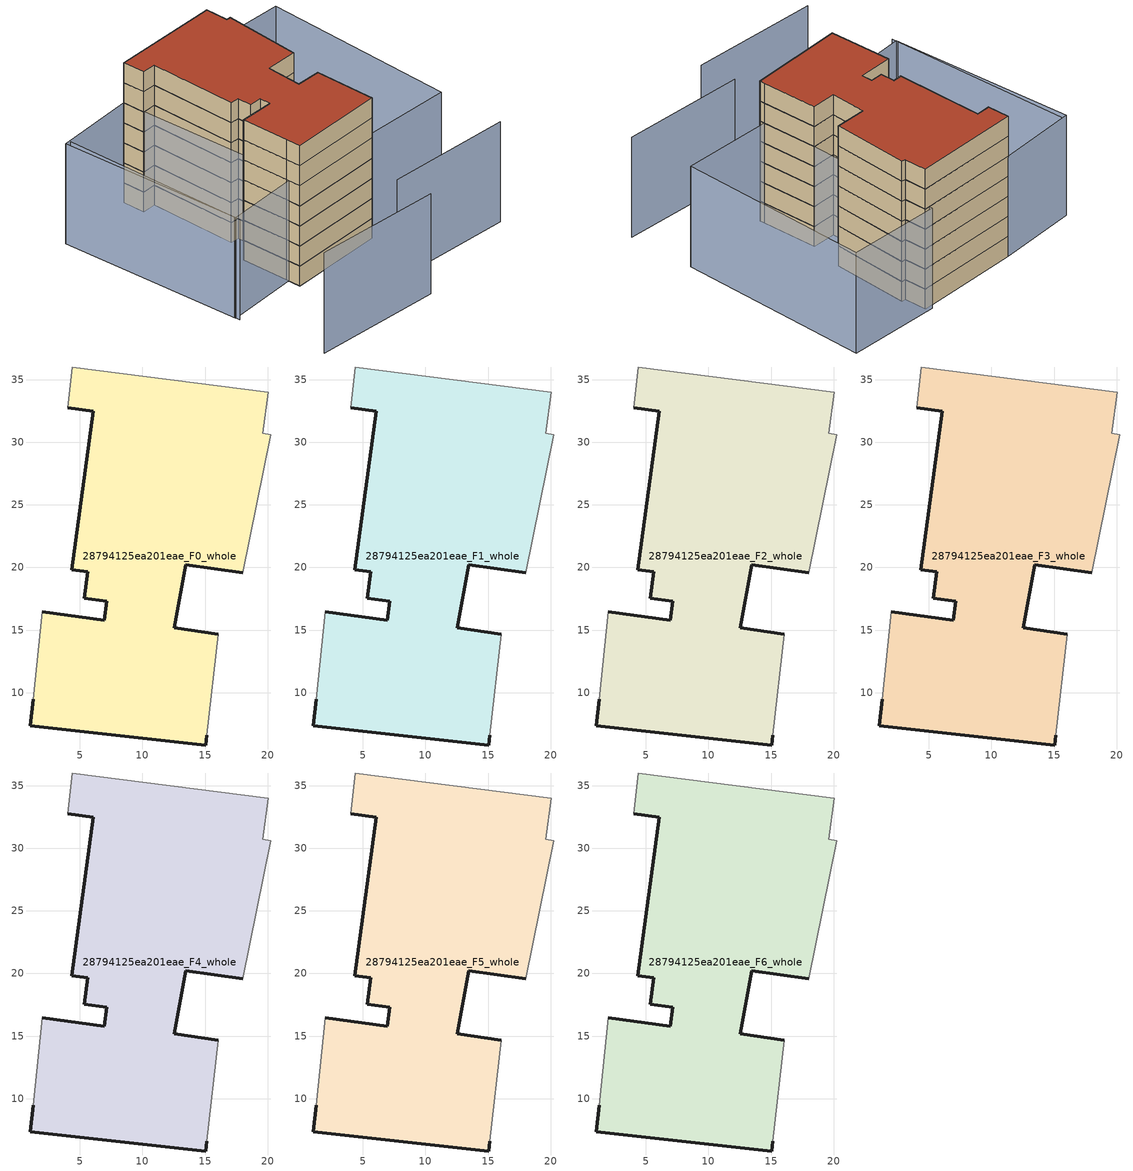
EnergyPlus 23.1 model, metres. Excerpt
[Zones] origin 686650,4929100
28794125ea201eae_F0_whole
 floor ground (EU_floor_Construction): 15.11,6.58 16.06,14.68 12.56,15.19 13.45,20.21 18.01,19.56 20.23,30.62 19.62,30.74 20.06,33.99 4.41,36.01 4.05,32.77 6.06,32.49 4.35,19.82 5.64,19.65 5.34,17.55 7.15,17.31 6.94,15.78 1.99,16.45 1.27,9.47 1.06,7.34 15.04,5.82 z0
 wall outside (EU_wall_Construction): 18.01,19.56 13.45,20.21 12.56,15.19 16.06,14.68 / 15.11,6.58 15.04,5.82 1.06,7.34 1.27,9.47 / 1.99,16.45 6.94,15.78 7.15,17.31 5.34,17.55 5.64,19.65 4.35,19.82 6.06,32.49 4.05,32.77 z0:3
 wall adiabatic (EU_wall_Construction): 16.06,14.68 15.11,6.58 / 1.27,9.47 1.99,16.45 / 4.05,32.77 4.41,36.01 20.06,33.99 19.62,30.74 20.23,30.62 18.01,19.56 z0:3
28794125ea201eae_F1_whole
 floor to 28794125ea201eae_F0_whole (EU_floor_Construction): 15.11,6.58 16.05,14.68 12.55,15.19 13.45,20.21 18,19.56 20.23,30.62 19.62,30.74 20.05,33.99 4.4,36.01 4.04,32.77 6.06,32.49 4.35,19.82 5.63,19.65 5.34,17.55 7.15,17.31 6.94,15.78 1.99,16.45 1.26,9.47 1.05,7.34 15.03,5.82 z3
 wall outside (EU_wall_Construction): 18.01,19.56 13.45,20.21 12.56,15.19 16.06,14.68 / 15.11,6.58 15.04,5.82 1.06,7.34 1.27,9.47 / 1.99,16.45 6.94,15.78 7.15,17.31 5.34,17.55 5.64,19.65 4.35,19.82 6.06,32.49 4.05,32.77 z3:6
 wall adiabatic (EU_wall_Construction): 16.06,14.68 15.11,6.58 / 1.27,9.47 1.99,16.45 / 4.05,32.77 4.41,36.01 20.06,33.99 19.62,30.74 20.23,30.62 18.01,19.56 z3:6
28794125ea201eae_F2_whole
 floor to 28794125ea201eae_F1_whole (EU_floor_Construction): 15.11,6.58 16.05,14.68 12.55,15.19 13.45,20.21 18,19.56 20.23,30.62 19.62,30.74 20.05,33.99 4.4,36.01 4.04,32.77 6.06,32.49 4.35,19.82 5.63,19.65 5.34,17.55 7.15,17.31 6.94,15.78 1.99,16.45 1.26,9.47 1.05,7.34 15.03,5.82 z6
 wall outside (EU_wall_Construction): 18.01,19.56 13.45,20.21 12.56,15.19 16.06,14.68 / 15.11,6.58 15.04,5.82 1.06,7.34 1.27,9.47 / 1.99,16.45 6.94,15.78 7.15,17.31 5.34,17.55 5.64,19.65 4.35,19.82 6.06,32.49 4.05,32.77 z6:9
 wall adiabatic (EU_wall_Construction): 16.06,14.68 15.11,6.58 / 1.27,9.47 1.99,16.45 / 4.05,32.77 4.41,36.01 20.06,33.99 19.62,30.74 20.23,30.62 18.01,19.56 z6:9
28794125ea201eae_F3_whole
 floor to 28794125ea201eae_F2_whole (EU_floor_Construction): 15.11,6.58 16.05,14.68 12.55,15.19 13.45,20.21 18,19.56 20.23,30.62 19.62,30.74 20.05,33.99 4.4,36.01 4.04,32.77 6.06,32.49 4.35,19.82 5.63,19.65 5.34,17.55 7.15,17.31 6.94,15.78 1.99,16.45 1.26,9.47 1.05,7.34 15.03,5.82 z9
 wall outside (EU_wall_Construction): 18.01,19.56 13.45,20.21 12.56,15.19 16.06,14.68 / 15.11,6.58 15.04,5.82 1.06,7.34 1.27,9.47 / 1.99,16.45 6.94,15.78 7.15,17.31 5.34,17.55 5.64,19.65 4.35,19.82 6.06,32.49 4.05,32.77 z9:12
 wall adiabatic (EU_wall_Construction): 16.06,14.68 15.11,6.58 / 1.27,9.47 1.99,16.45 / 4.05,32.77 4.41,36.01 20.06,33.99 19.62,30.74 20.23,30.62 18.01,19.56 z9:12
28794125ea201eae_F4_whole
 floor to 28794125ea201eae_F3_whole (EU_floor_Construction): 15.11,6.58 16.05,14.68 12.55,15.19 13.45,20.21 18,19.56 20.23,30.62 19.62,30.74 20.05,33.99 4.4,36.01 4.04,32.77 6.06,32.49 4.35,19.82 5.63,19.65 5.34,17.55 7.15,17.31 6.94,15.78 1.99,16.45 1.26,9.47 1.05,7.34 15.03,5.82 z12
 wall outside (EU_wall_Construction): 18.01,19.56 13.45,20.21 12.56,15.19 16.06,14.68 / 15.11,6.58 15.04,5.82 1.06,7.34 1.27,9.47 / 1.99,16.45 6.94,15.78 7.15,17.31 5.34,17.55 5.64,19.65 4.35,19.82 6.06,32.49 4.05,32.77 z12:15
 wall adiabatic (EU_wall_Construction): 16.06,14.68 15.11,6.58 / 1.27,9.47 1.99,16.45 / 4.05,32.77 4.41,36.01 20.06,33.99 19.62,30.74 20.23,30.62 18.01,19.56 z12:15
28794125ea201eae_F5_whole
 floor to 28794125ea201eae_F4_whole (EU_floor_Construction): 15.11,6.58 16.05,14.68 12.55,15.19 13.45,20.21 18,19.56 20.23,30.62 19.62,30.74 20.05,33.99 4.4,36.01 4.04,32.77 6.06,32.49 4.35,19.82 5.63,19.65 5.34,17.55 7.15,17.31 6.94,15.78 1.99,16.45 1.26,9.47 1.05,7.34 15.03,5.82 z15
 wall outside (EU_wall_Construction): 18.01,19.56 13.45,20.21 12.56,15.19 16.06,14.68 / 15.11,6.58 15.04,5.82 1.06,7.34 1.27,9.47 / 1.99,16.45 6.94,15.78 7.15,17.31 5.34,17.55 5.64,19.65 4.35,19.82 6.06,32.49 4.05,32.77 z15:18
 wall adiabatic (EU_wall_Construction): 16.06,14.68 15.11,6.58 / 1.27,9.47 1.99,16.45 / 4.05,32.77 4.41,36.01 20.06,33.99 19.62,30.74 20.23,30.62 18.01,19.56 z15:18
28794125ea201eae_F6_whole
 floor to 28794125ea201eae_F5_whole (EU_floor_Construction): 15.11,6.58 16.05,14.68 12.55,15.19 13.45,20.21 18,19.56 20.23,30.62 19.62,30.74 20.05,33.99 4.4,36.01 4.04,32.77 6.06,32.49 4.35,19.82 5.63,19.65 5.34,17.55 7.15,17.31 6.94,15.78 1.99,16.45 1.26,9.47 1.05,7.34 15.03,5.82 z18
 wall outside (EU_wall_Construction): 18.01,19.56 13.45,20.21 12.56,15.19 16.06,14.68 / 15.11,6.58 15.04,5.82 1.06,7.34 1.27,9.47 / 1.99,16.45 6.94,15.78 7.15,17.31 5.34,17.55 5.64,19.65 4.35,19.82 6.06,32.49 4.05,32.77 z18:21
 wall adiabatic (EU_wall_Construction): 16.06,14.68 15.11,6.58 / 1.27,9.47 1.99,16.45 / 4.05,32.77 4.41,36.01 20.06,33.99 19.62,30.74 20.23,30.62 18.01,19.56 z18:21
 roof outside (EU_roof_Construction): 20.06,33.99 19.62,30.74 20.23,30.62 18.01,19.56 13.45,20.21 12.56,15.19 16.06,14.68 15.11,6.58 15.04,5.82 1.06,7.34 1.27,9.47 1.99,16.45 6.94,15.78 7.15,17.31 5.34,17.55 5.64,19.65 4.35,19.82 6.06,32.49 4.05,32.77 4.41,36.01 z21
shading: -9.75,-3.54 8.7,-7.18 / -6.52,36.6 -9.42,9.37 / 8.99,-1.96 26.96,-5.42 / -9.35,9.98 -7.24,36.92 / -7.24,36.92 4.4,36.01 / 4.4,36.01 2.29,9.07 / 2.29,9.07 -9.35,9.98 / 32.99,32.3 28.3,4.37 / 28.3,4.37 14.71,6.65 / 14.71,6.65 19.4,34.58 / 19.4,34.58 32.99,32.3 z0:15
[Building]
EU S2 Campaign: North Axis=0; Terrain=City; Solar Distribution=FullExterior
[Site:Location]
Bologna: Latitude=44.5; Longitude=11.25; Time Zone=1; Elevation=37
[SizingPeriod:WeatherFileDays]
AnnualSizingPeriod: Begin Month=1; Begin Day of Month=1; End Month=12; End Day of Month=31; Day of Week for Start Day=Monday; Use Weather File Daylight Saving Period=No; Use Weather File Rain and Snow Indicators=No
[MATERIAL]
EU_InternalMass_Material: Roughness=MediumRough; Thickness=0.1; Conductivity=1; Density=1800; Specific Heat=900; Thermal Absorptance=0.9; Solar Absorptance=0.7; Visible Absorptance=0.7
[MATERIAL:NOMASS] Roughness=MediumRough; Thermal Absorptance=0.9; Solar Absorptance=0.7; Visible Absorptance=0.7
Name | Thermal Resistance
EU_wall_NoMass | 0.905828
EU_roof_NoMass | 0.37593
EU_floor_NoMass | 0.67114
[CONSTRUCTION]
EU_wall_Construction: EU_wall_NoMass
EU_roof_Construction: EU_roof_NoMass
EU_floor_Construction: EU_floor_NoMass
EU_InternalMass_Construction: EU_InternalMass_Material
[ZONE] Type=1; Multiplier=1; Ceiling Height=autocalculate; Volume=1122.58; Floor Area=autocalculate; Part of Total Floor Area=Yes
28794125ea201eae_F0_whole; 28794125ea201eae_F1_whole; 28794125ea201eae_F2_whole; 28794125ea201eae_F3_whole; 28794125ea201eae_F4_whole; 28794125ea201eae_F5_whole; 28794125ea201eae_F6_whole
[INTERNALMASS] Construction=EU_InternalMass_Construction; Surface Area=374.194
Name | Zone or ZoneList
28794125ea201eae_F0_whole_EU_InternalMass | 28794125ea201eae_F0_whole
28794125ea201eae_F1_whole_EU_InternalMass | 28794125ea201eae_F1_whole
28794125ea201eae_F2_whole_EU_InternalMass | 28794125ea201eae_F2_whole
28794125ea201eae_F3_whole_EU_InternalMass | 28794125ea201eae_F3_whole
28794125ea201eae_F4_whole_EU_InternalMass | 28794125ea201eae_F4_whole
28794125ea201eae_F5_whole_EU_InternalMass | 28794125ea201eae_F5_whole
28794125ea201eae_F6_whole_EU_InternalMass | 28794125ea201eae_F6_whole
[OTHEREQUIPMENT] Fuel Type=Electricity; Design Level Calculation Method=Watts/Area; Power per Zone Floor Area=1; Fraction Latent=0; Fraction Radiant=0; Fraction Lost=0; Carbon Dioxide Generation Rate=0; EndUse Subcategory=EU_Step8_InternalGains
Name | Zone or ZoneList or Space or SpaceList | Schedule
EU_Step8_InternalGain_28794125ea201eae_F0_whole_f000 | 28794125ea201eae_F0_whole | EU_Step8_GainSchedule_28794125ea201eae_F0_whole_f000
EU_Step8_InternalGain_28794125ea201eae_F1_whole_f000 | 28794125ea201eae_F1_whole | EU_Step8_GainSchedule_28794125ea201eae_F1_whole_f000
EU_Step8_InternalGain_28794125ea201eae_F2_whole_f000 | 28794125ea201eae_F2_whole | EU_Step8_GainSchedule_28794125ea201eae_F2_whole_f000
EU_Step8_InternalGain_28794125ea201eae_F3_whole_f000 | 28794125ea201eae_F3_whole | EU_Step8_GainSchedule_28794125ea201eae_F3_whole_f000
EU_Step8_InternalGain_28794125ea201eae_F4_whole_f000 | 28794125ea201eae_F4_whole | EU_Step8_GainSchedule_28794125ea201eae_F4_whole_f000
EU_Step8_InternalGain_28794125ea201eae_F5_whole_f000 | 28794125ea201eae_F5_whole | EU_Step8_GainSchedule_28794125ea201eae_F5_whole_f000
EU_Step8_InternalGain_28794125ea201eae_F6_whole_f000 | 28794125ea201eae_F6_whole | EU_Step8_GainSchedule_28794125ea201eae_F6_whole_f000
[ZONEVENTILATION:DESIGNFLOWRATE] Schedule=EU_AlwaysOn; Design Flow Rate Calculation Method=AirChanges/Hour; Air Changes per Hour=0.73129; Ventilation Type=Natural; Fan Pressure Rise=0; Fan Total Efficiency=1; Constant Term Coefficient=1; Temperature Term Coefficient=0; Velocity Term Coefficient=0; Velocity Squared Term Coefficient=0; Minimum Indoor Temperature=-100; Maximum Indoor Temperature=100; Delta Temperature=-100; Minimum Outdoor Temperature=-100; Maximum Outdoor Temperature=100; Maximum Wind Speed=40
Name | Zone or ZoneList or Space or SpaceList
EU_ConstantAir_28794125ea201eae_F0_whole | 28794125ea201eae_F0_whole
EU_ConstantAir_28794125ea201eae_F1_whole | 28794125ea201eae_F1_whole
EU_ConstantAir_28794125ea201eae_F2_whole | 28794125ea201eae_F2_whole
EU_ConstantAir_28794125ea201eae_F3_whole | 28794125ea201eae_F3_whole
EU_ConstantAir_28794125ea201eae_F4_whole | 28794125ea201eae_F4_whole
EU_ConstantAir_28794125ea201eae_F5_whole | 28794125ea201eae_F5_whole
EU_ConstantAir_28794125ea201eae_F6_whole | 28794125ea201eae_F6_whole
[HVACTEMPLATE:THERMOSTAT] Constant Heating Setpoint=20; Constant Cooling Setpoint=50
EU_HeatOnly_28794125ea201eae_F0_whole; EU_HeatOnly_28794125ea201eae_F1_whole; EU_HeatOnly_28794125ea201eae_F2_whole; EU_HeatOnly_28794125ea201eae_F3_whole; EU_HeatOnly_28794125ea201eae_F4_whole; EU_HeatOnly_28794125ea201eae_F5_whole; EU_HeatOnly_28794125ea201eae_F6_whole
[HVACTEMPLATE:ZONE:IDEALLOADSAIRSYSTEM] System Availability Schedule=EU_AlwaysOn; Maximum Heating Supply Air Temperature=50; Minimum Cooling Supply Air Temperature=13; Maximum Heating Supply Air Humidity Ratio=0.0156; Minimum Cooling Supply Air Humidity Ratio=0.0077; Heating Limit=NoLimit; Cooling Limit=NoLimit; Heating Availability Schedule=EU_AlwaysOn; Cooling Availability Schedule=EU_CoolingOff; Dehumidification Control Type=ConstantSensibleHeatRatio; Cooling Sensible Heat Ratio=0.7; Dehumidification Setpoint=60; Humidification Control Type=None; Humidification Setpoint=30; Outdoor Air Method=None; Outdoor Air Flow Rate per Person=0.00944; Outdoor Air Flow Rate per Zone Floor Area=0; Outdoor Air Flow Rate per Zone=0; Demand Controlled Ventilation Type=None; Outdoor Air Economizer Type=NoEconomizer; Heat Recovery Type=None; Sensible Heat Recovery Effectiveness=0.7; Latent Heat Recovery Effectiveness=0.65
Name | Template Thermostat
28794125ea201eae_F0_whole | EU_HeatOnly_28794125ea201eae_F0_whole
28794125ea201eae_F1_whole | EU_HeatOnly_28794125ea201eae_F1_whole
28794125ea201eae_F2_whole | EU_HeatOnly_28794125ea201eae_F2_whole
28794125ea201eae_F3_whole | EU_HeatOnly_28794125ea201eae_F3_whole
28794125ea201eae_F4_whole | EU_HeatOnly_28794125ea201eae_F4_whole
28794125ea201eae_F5_whole | EU_HeatOnly_28794125ea201eae_F5_whole
28794125ea201eae_F6_whole | EU_HeatOnly_28794125ea201eae_F6_whole
[SIZING:ZONE] Zone Cooling Design Supply Air Temperature Input Method=SupplyAirTemperature; Zone Cooling Design Supply Air Temperature=13; Zone Heating Design Supply Air Temperature Input Method=SupplyAirTemperature; Zone Heating Design Supply Air Temperature=50; Zone Cooling Design Supply Air Humidity Ratio=0.008; Zone Heating Design Supply Air Humidity Ratio=0.008; Cooling Design Air Flow Method=DesignDay; Cooling Design Air Flow Rate=0; Cooling Minimum Air Flow per Zone Floor Area=0.000762; Cooling Minimum Air Flow=0; Cooling Minimum Air Flow Fraction=0.2; Heating Design Air Flow Method=DesignDay; Heating Design Air Flow Rate=0; Heating Maximum Air Flow per Zone Floor Area=0.002032; Heating Maximum Air Flow=0.141576; Heating Maximum Air Flow Fraction=0.3; Account for Dedicated Outdoor Air System=No; Dedicated Outdoor Air System Control Strategy=NeutralSupplyAir; Dedicated Outdoor Air Low Setpoint Temperature for Design=autosize; Dedicated Outdoor Air High Setpoint Temperature for Design=autosize; Zone Load Sizing Method=Sensible Load Only No Latent Load; Zone Latent Cooling Design Supply Air Humidity Ratio Input Method=HumidityRatioDifference; Zone Cooling Design Supply Air Humidity Ratio Difference=0.005; Zone Latent Heating Design Supply Air Humidity Ratio Input Method=HumidityRatioDifference; Zone Humidification Design Supply Air Humidity Ratio Difference=0.005
28794125ea201eae_F0_whole; 28794125ea201eae_F1_whole; 28794125ea201eae_F2_whole; 28794125ea201eae_F3_whole; 28794125ea201eae_F4_whole; 28794125ea201eae_F5_whole; 28794125ea201eae_F6_whole
[SCHEDULE:CONSTANT]
Name | Hourly Value
EU_AlwaysOn | 1
EU_CoolingOff | 0
[SCHEDULE:FILE] Column Number=1; Rows to Skip at Top=0; Number of Hours of Data=8760; Column Separator=Comma; Interpolate to Timestep=No; Minutes per Item=60; Adjust Schedule for Daylight Savings=Yes
Name | File
EU_Step8_GainSchedule_28794125ea201eae_F0_whole_f000 | ../../schedules/28794125ea201eae/28794125ea201eae_F0_whole_f000_gain.csv
EU_Step8_GainSchedule_28794125ea201eae_F1_whole_f000 | ../../schedules/28794125ea201eae/28794125ea201eae_F1_whole_f000_gain.csv
EU_Step8_GainSchedule_28794125ea201eae_F2_whole_f000 | ../../schedules/28794125ea201eae/28794125ea201eae_F2_whole_f000_gain.csv
EU_Step8_GainSchedule_28794125ea201eae_F3_whole_f000 | ../../schedules/28794125ea201eae/28794125ea201eae_F3_whole_f000_gain.csv
EU_Step8_GainSchedule_28794125ea201eae_F4_whole_f000 | ../../schedules/28794125ea201eae/28794125ea201eae_F4_whole_f000_gain.csv
EU_Step8_GainSchedule_28794125ea201eae_F5_whole_f000 | ../../schedules/28794125ea201eae/28794125ea201eae_F5_whole_f000_gain.csv
EU_Step8_GainSchedule_28794125ea201eae_F6_whole_f000 | ../../schedules/28794125ea201eae/28794125ea201eae_F6_whole_f000_gain.csv
